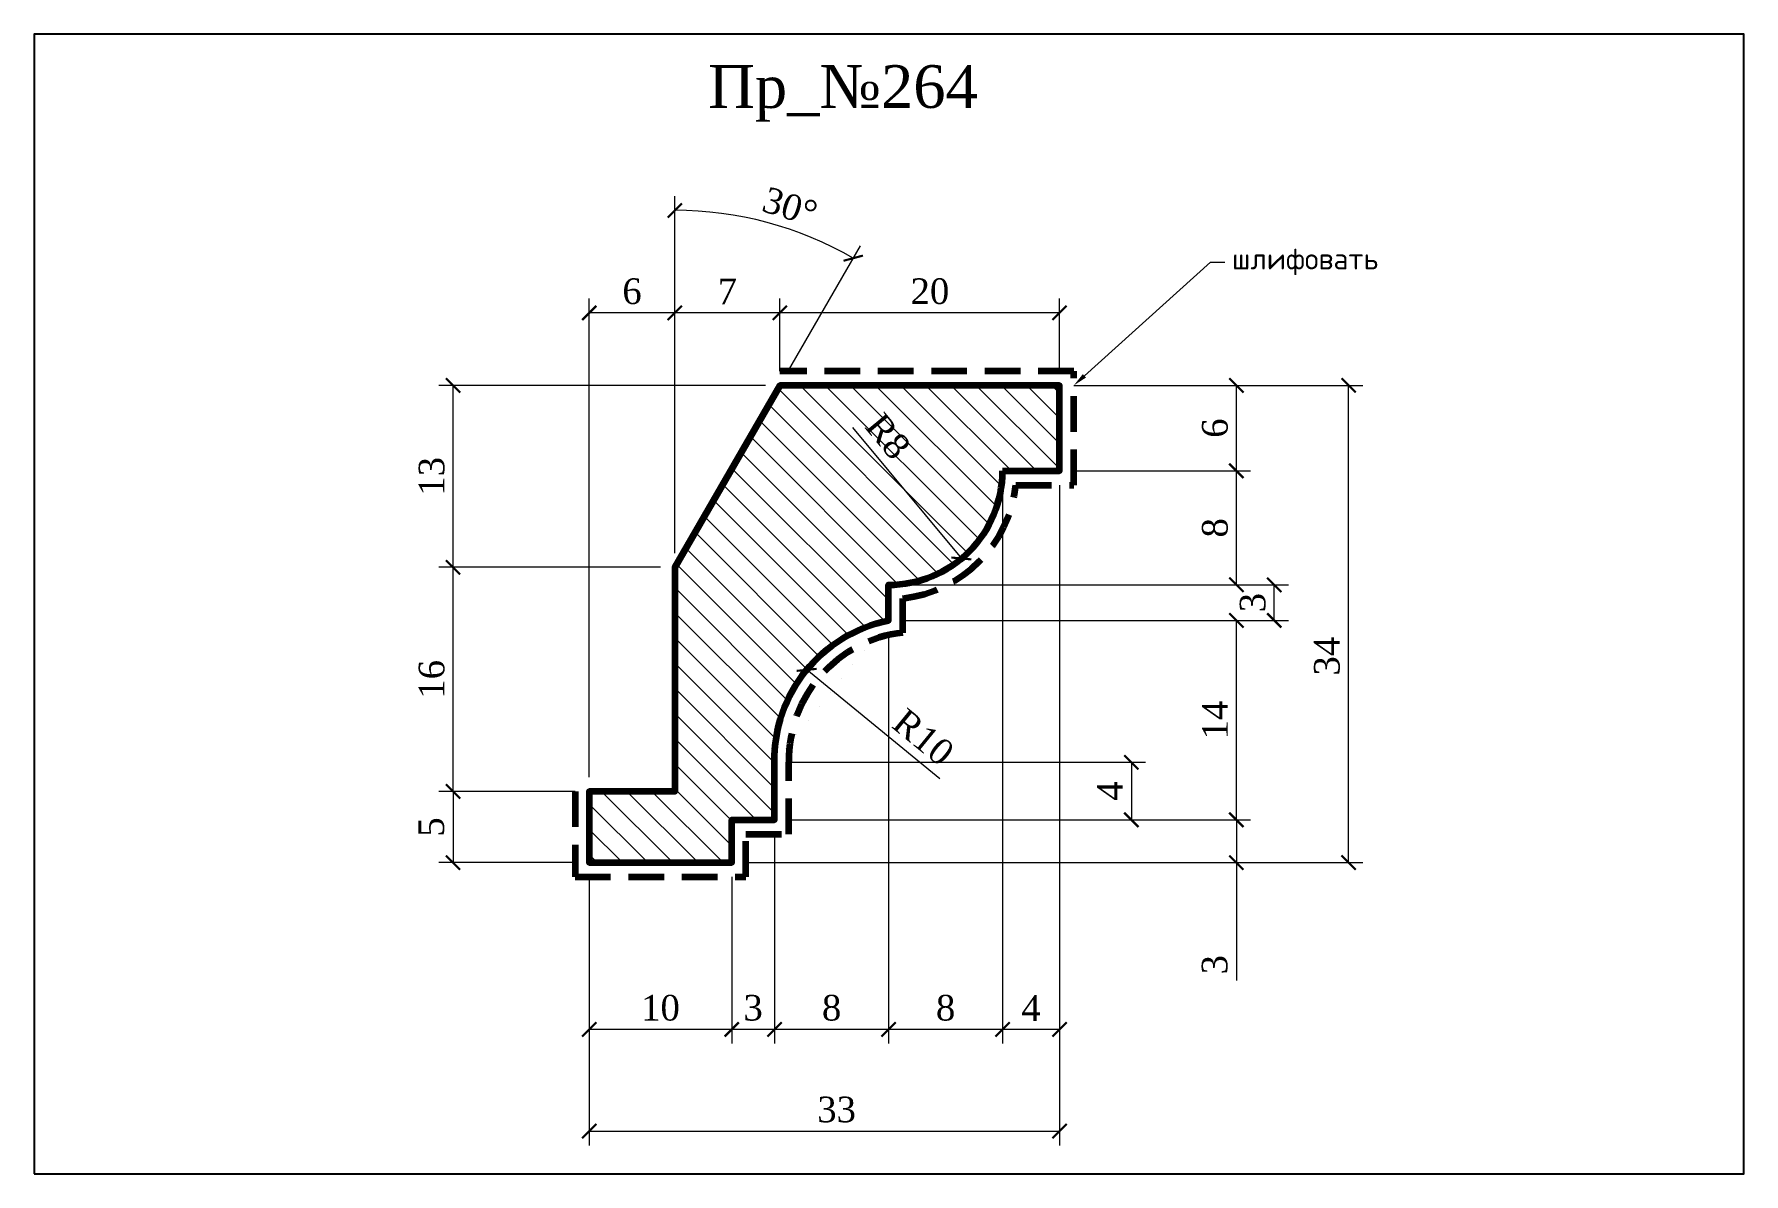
# Model space of a CAD drawing. Header units: millimetres. Extents: x 309220 to 309340, y -93983 to -93903.
import ezdxf
from ezdxf import colors
from ezdxf.entities.mleader import LeaderData, LeaderLine
from ezdxf.math import Vec2, Vec3

# ---------------------------------------------------------------- set-up
doc = ezdxf.new("R2010")
doc.units = ezdxf.units.MM
doc.header["$MEASUREMENT"] = 0
doc.linetypes.add('HIDDEN', pattern=[0.375, 0.25, -0.125])
doc.layers.add('Outside panel', color=7, linetype='Continuous', lineweight=18, true_color=0x7f5e57)
doc.layers.add('линия 50', color=1, linetype='Continuous', lineweight=140)
doc.layers.add('служебный слой РАЗМЕРЫ', color=7, linetype='Continuous', lineweight=9)
doc.layers.add('размеры в модели', color=7, linetype='Continuous')
doc.styles.add('ELECT', font='times.ttf')
doc.styles.get("Standard").update_dxf_attribs({"font": 'times.ttf'})
doc.styles.add('ЕСКД профили текст', font='isocpeur.ttf')
doc.dimstyles.new('M_1', dxfattribs={"dimtxt": 1.8, "dimasz": 1, "dimexe": 1, "dimexo": 1, "dimgap": 0.6, "dimtad": 1, "dimdec": 0, "dimdsep": 46, "dimtxsty": 'Standard', "dimblk": 'ARCHTICK', "dimcen": -5, "dimclrd": 7, "dimclre": 7, "dimclrt": 7, "dimadec": 0, "dimazin": 0, "dimtfac": 1, "dimtdec": 0, "dimtmove": 0, "dimatfit": 3, "dimfxl": 1, "dimtolj": 1, "dimtzin": 0, "dimlwd": 5, "dimlwe": 5, "dimarcsym": 0})

# ---------------------------------------------------------------- blocks, each defined once
blk = doc.blocks.new('_ArchTick')
at = {"color": 0, "linetype": 'ByBlock', "const_width": 0.15}
blk.add_lwpolyline([(-0.5, -0.5), (0.5, 0.5)], dxfattribs=at)
blk = doc.blocks.new('*D21')
at = {"layer": 'Defpoints', "color": 0, "ltscale": 1000, "transparency": 16777216}
for p in [(309268.97, -93915.44), (309272, -93927.34), (309264.62, -93940.11), (309264.62, -93940.11), (309264.62, -93955.84)]:
    blk.add_point(p, dxfattribs=at)
at = {"layer": 'размеры в модели', "color": 7, "lineweight": 5, "ltscale": 1000, "transparency": 16777216}
for p, q in [((309264.62, -93939.11), (309264.62, -93914.06)), ((309272.5, -93926.47), (309277.65, -93917.55))]:
    blk.add_line(p, q, dxfattribs=at)
blk.add_arc((309264.62, -93940.11), 25.06, 60, 90, dxfattribs=at)
for p, rotation in [((309264.62, -93915.06), 179.9999999999322), ((309277.15, -93918.41), 329.9999999999505)]:
    blk.add_blockref('_ArchTick', p, dxfattribs=dict(at, rotation=rotation))
at = {"layer": 'размеры в модели', "color": 7, "ltscale": 1000, "transparency": 16777216, "insert": (309272.71, -93914.8), "char_height": 1.8, "attachment_point": 5, "rotation": 342.2783}
blk.add_mtext('\\A1;30°', dxfattribs=at)
blk = doc.blocks.new('*D17')
at = {"layer": 'Defpoints', "color": 0, "ltscale": 1000, "transparency": 16777216}
for p in [(309258.62, -93955.84), (309249.06, -93960.84), (309258.62, -93960.84)]:
    blk.add_point(p, dxfattribs=at)
at = {"layer": 'размеры в модели', "color": 7, "lineweight": 5, "ltscale": 1000, "transparency": 16777216}
for p, q in [((309257.62, -93955.84), (309248.06, -93955.84)), ((309249.06, -93955.84), (309249.06, -93960.84)), ((309257.62, -93960.84), (309248.06, -93960.84))]:
    blk.add_line(p, q, dxfattribs=at)
for p, rotation in [((309249.06, -93955.84), 90), ((309249.06, -93960.84), 270)]:
    blk.add_blockref('_ArchTick', p, dxfattribs=dict(at, rotation=rotation))
at = {"layer": 'размеры в модели', "color": 7, "ltscale": 1000, "transparency": 16777216, "insert": (309247.54, -93958.34), "char_height": 1.8, "attachment_point": 5, "rotation": 90}
blk.add_mtext('\\A1;5', dxfattribs=at)
blk = doc.blocks.new('*D19')
at = {"layer": 'Defpoints', "color": 0, "ltscale": 1000, "transparency": 16777216}
for p in [(309258.62, -93922.25), (309264.62, -93940.11), (309258.62, -93955.84)]:
    blk.add_point(p, dxfattribs=at)
at = {"layer": 'размеры в модели', "color": 7, "lineweight": 5, "ltscale": 1000, "transparency": 16777216}
for p, q in [((309258.62, -93954.84), (309258.62, -93921.25)), ((309264.62, -93939.11), (309264.62, -93921.25)), ((309264.62, -93922.25), (309258.62, -93922.25))]:
    blk.add_line(p, q, dxfattribs=at)
at = {"layer": 'размеры в модели', "color": 7, "lineweight": 5, "ltscale": 1000, "transparency": 16777216, "rotation": 180}
blk.add_blockref('_ArchTick', (309258.62, -93922.25), dxfattribs=at)
at = {"layer": 'размеры в модели', "color": 7, "lineweight": 5, "ltscale": 1000, "transparency": 16777216}
blk.add_blockref('_ArchTick', (309264.62, -93922.25), dxfattribs=at)
at = {"layer": 'размеры в модели', "color": 7, "ltscale": 1000, "transparency": 16777216, "insert": (309261.62, -93920.74), "char_height": 1.8, "attachment_point": 5}
blk.add_mtext('\\A1;6', dxfattribs=at)
blk = doc.blocks.new('*D18')
at = {"layer": 'Defpoints', "color": 0, "ltscale": 1000, "transparency": 16777216}
for p in [(309264.62, -93922.25), (309272, -93927.34), (309264.62, -93940.11)]:
    blk.add_point(p, dxfattribs=at)
at = {"layer": 'размеры в модели', "color": 7, "lineweight": 5, "ltscale": 1000, "transparency": 16777216}
for p, q in [((309264.62, -93939.11), (309264.62, -93921.25)), ((309272, -93926.34), (309272, -93921.25)), ((309272, -93922.25), (309264.62, -93922.25))]:
    blk.add_line(p, q, dxfattribs=at)
at = {"layer": 'размеры в модели', "color": 7, "lineweight": 5, "ltscale": 1000, "transparency": 16777216, "rotation": 180}
blk.add_blockref('_ArchTick', (309264.62, -93922.25), dxfattribs=at)
at = {"layer": 'размеры в модели', "color": 7, "lineweight": 5, "ltscale": 1000, "transparency": 16777216}
blk.add_blockref('_ArchTick', (309272, -93922.25), dxfattribs=at)
at = {"layer": 'размеры в модели', "color": 7, "ltscale": 1000, "transparency": 16777216, "insert": (309268.31, -93920.74), "char_height": 1.8, "attachment_point": 5}
blk.add_mtext('\\A1;7', dxfattribs=at)
blk = doc.blocks.new('*D20')
at = {"layer": 'Defpoints', "color": 0, "ltscale": 1000, "transparency": 16777216}
for p in [(309272, -93922.25), (309272, -93927.34), (309291.63, -93927.34)]:
    blk.add_point(p, dxfattribs=at)
at = {"layer": 'размеры в модели', "color": 7, "lineweight": 5, "ltscale": 1000, "transparency": 16777216}
for p, q in [((309272, -93926.34), (309272, -93921.25)), ((309291.63, -93926.34), (309291.63, -93921.25)), ((309291.63, -93922.25), (309272, -93922.25))]:
    blk.add_line(p, q, dxfattribs=at)
at = {"layer": 'размеры в модели', "color": 7, "lineweight": 5, "ltscale": 1000, "transparency": 16777216, "rotation": 180}
blk.add_blockref('_ArchTick', (309272, -93922.25), dxfattribs=at)
at = {"layer": 'размеры в модели', "color": 7, "lineweight": 5, "ltscale": 1000, "transparency": 16777216}
blk.add_blockref('_ArchTick', (309291.63, -93922.25), dxfattribs=at)
at = {"layer": 'размеры в модели', "color": 7, "ltscale": 1000, "transparency": 16777216, "insert": (309282.53, -93920.74), "char_height": 1.8, "attachment_point": 5}
blk.add_mtext('\\A1;20', dxfattribs=at)
blk = doc.blocks.new('*D22')
at = {"layer": 'Defpoints', "color": 0, "ltscale": 1000, "transparency": 16777216}
for p in [(309279.63, -93933.34), (309284.74, -93939.49)]:
    blk.add_point(p, dxfattribs=at)
at = {"layer": 'размеры в модели', "color": 7, "lineweight": 5, "ltscale": 1000, "transparency": 16777216}
blk.add_line((309277.1, -93930.3), (309284.74, -93939.49), dxfattribs=at)
at = {"layer": 'размеры в модели', "color": 7, "lineweight": 5, "ltscale": 1000, "transparency": 16777216, "rotation": 309.7164794725311}
blk.add_blockref('_ArchTick', (309284.74, -93939.49), dxfattribs=at)
at = {"layer": 'размеры в модели', "color": 7, "ltscale": 1000, "transparency": 16777216, "insert": (309279.58, -93930.91), "char_height": 1.8, "attachment_point": 5, "rotation": 309.7165}
blk.add_mtext('\\A1;R8', dxfattribs=at)
blk = doc.blocks.new('*D23')
at = {"layer": 'Defpoints', "color": 0, "ltscale": 1000, "transparency": 16777216}
for p in [(309273.88, -93947.31), (309281.62, -93953.63)]:
    blk.add_point(p, dxfattribs=at)
at = {"layer": 'размеры в модели', "color": 7, "lineweight": 5, "ltscale": 1000, "transparency": 16777216}
blk.add_line((309283.23, -93954.95), (309273.88, -93947.31), dxfattribs=at)
at = {"layer": 'размеры в модели', "color": 7, "lineweight": 5, "ltscale": 1000, "transparency": 16777216, "rotation": 140.7559382198486}
blk.add_blockref('_ArchTick', (309273.88, -93947.31), dxfattribs=at)
at = {"layer": 'размеры в модели', "color": 7, "ltscale": 1000, "transparency": 16777216, "insert": (309282.07, -93952.04), "char_height": 1.8, "attachment_point": 5, "rotation": 320.7559}
blk.add_mtext('\\A1;R10', dxfattribs=at)
blk = doc.blocks.new('*D9')
at = {"layer": 'Defpoints', "color": 0, "ltscale": 1000, "transparency": 16777216}
for p in [(309271.63, -93953.8), (309271.63, -93957.84), (309296.67, -93957.84)]:
    blk.add_point(p, dxfattribs=at)
at = {"layer": 'размеры в модели', "color": 7, "lineweight": 5, "ltscale": 1000, "transparency": 16777216}
for p, q in [((309272.63, -93953.8), (309297.67, -93953.8)), ((309296.67, -93953.8), (309296.67, -93957.84)), ((309272.63, -93957.84), (309297.67, -93957.84))]:
    blk.add_line(p, q, dxfattribs=at)
for p, rotation in [((309296.67, -93953.8), 90), ((309296.67, -93957.84), 270)]:
    blk.add_blockref('_ArchTick', p, dxfattribs=dict(at, rotation=rotation))
at = {"layer": 'размеры в модели', "color": 7, "ltscale": 1000, "transparency": 16777216, "insert": (309295.17, -93955.82), "char_height": 1.8, "attachment_point": 5, "rotation": 90}
blk.add_mtext('\\A1;4', dxfattribs=at)
blk = doc.blocks.new('*D2')
at = {"layer": 'Defpoints', "color": 0, "ltscale": 1000, "transparency": 16777216}
for p in [(309291.63, -93933.34), (309258.62, -93960.84), (309291.63, -93979.69)]:
    blk.add_point(p, dxfattribs=at)
at = {"layer": 'размеры в модели', "color": 7, "lineweight": 5, "ltscale": 1000, "transparency": 16777216}
for p, q in [((309291.63, -93934.34), (309291.63, -93980.69)), ((309258.62, -93961.84), (309258.62, -93980.69)), ((309258.62, -93979.69), (309291.63, -93979.69))]:
    blk.add_line(p, q, dxfattribs=at)
at = {"layer": 'размеры в модели', "color": 7, "lineweight": 5, "ltscale": 1000, "transparency": 16777216, "rotation": 180}
blk.add_blockref('_ArchTick', (309258.62, -93979.69), dxfattribs=at)
at = {"layer": 'размеры в модели', "color": 7, "lineweight": 5, "ltscale": 1000, "transparency": 16777216}
blk.add_blockref('_ArchTick', (309291.63, -93979.69), dxfattribs=at)
at = {"layer": 'размеры в модели', "color": 7, "ltscale": 1000, "transparency": 16777216, "insert": (309275.98, -93978.18), "char_height": 1.8, "attachment_point": 5}
blk.add_mtext('\\A1;33', dxfattribs=at)
blk = doc.blocks.new('*D3')
at = {"layer": 'Defpoints', "color": 0, "ltscale": 1000, "transparency": 16777216}
for p in [(309258.62, -93960.84), (309268.62, -93960.84), (309258.62, -93972.55)]:
    blk.add_point(p, dxfattribs=at)
at = {"layer": 'размеры в модели', "color": 7, "lineweight": 5, "ltscale": 1000, "transparency": 16777216}
for p, q in [((309258.62, -93961.84), (309258.62, -93973.55)), ((309268.62, -93961.84), (309268.62, -93973.55)), ((309268.62, -93972.55), (309258.62, -93972.55))]:
    blk.add_line(p, q, dxfattribs=at)
at = {"layer": 'размеры в модели', "color": 7, "lineweight": 5, "ltscale": 1000, "transparency": 16777216, "rotation": 180}
blk.add_blockref('_ArchTick', (309258.62, -93972.55), dxfattribs=at)
at = {"layer": 'размеры в модели', "color": 7, "lineweight": 5, "ltscale": 1000, "transparency": 16777216}
blk.add_blockref('_ArchTick', (309268.62, -93972.55), dxfattribs=at)
at = {"layer": 'размеры в модели', "color": 7, "ltscale": 1000, "transparency": 16777216, "insert": (309263.62, -93971.04), "char_height": 1.8, "attachment_point": 5}
blk.add_mtext('\\A1;10', dxfattribs=at)
blk = doc.blocks.new('*D4')
at = {"layer": 'Defpoints', "color": 0, "ltscale": 1000, "transparency": 16777216}
for p in [(309271.63, -93957.84), (309268.62, -93960.84), (309268.62, -93972.55)]:
    blk.add_point(p, dxfattribs=at)
at = {"layer": 'размеры в модели', "color": 7, "lineweight": 5, "ltscale": 1000, "transparency": 16777216}
for p, q in [((309271.63, -93958.84), (309271.63, -93973.55)), ((309268.62, -93961.84), (309268.62, -93973.55)), ((309271.63, -93972.55), (309268.62, -93972.55))]:
    blk.add_line(p, q, dxfattribs=at)
at = {"layer": 'размеры в модели', "color": 7, "lineweight": 5, "ltscale": 1000, "transparency": 16777216, "rotation": 180}
blk.add_blockref('_ArchTick', (309268.62, -93972.55), dxfattribs=at)
at = {"layer": 'размеры в модели', "color": 7, "lineweight": 5, "ltscale": 1000, "transparency": 16777216}
blk.add_blockref('_ArchTick', (309271.63, -93972.55), dxfattribs=at)
at = {"layer": 'размеры в модели', "color": 7, "ltscale": 1000, "transparency": 16777216, "insert": (309270.12, -93971.04), "char_height": 1.8, "attachment_point": 5}
blk.add_mtext('\\A1;3', dxfattribs=at)
blk = doc.blocks.new('*D5')
at = {"layer": 'Defpoints', "color": 0, "ltscale": 1000, "transparency": 16777216}
for p in [(309279.63, -93943.84), (309271.63, -93957.84), (309271.63, -93972.55)]:
    blk.add_point(p, dxfattribs=at)
at = {"layer": 'размеры в модели', "color": 7, "lineweight": 5, "ltscale": 1000, "transparency": 16777216}
for p, q in [((309279.63, -93944.84), (309279.63, -93973.55)), ((309271.63, -93958.84), (309271.63, -93973.55)), ((309279.63, -93972.55), (309271.63, -93972.55))]:
    blk.add_line(p, q, dxfattribs=at)
at = {"layer": 'размеры в модели', "color": 7, "lineweight": 5, "ltscale": 1000, "transparency": 16777216, "rotation": 180}
blk.add_blockref('_ArchTick', (309271.63, -93972.55), dxfattribs=at)
at = {"layer": 'размеры в модели', "color": 7, "lineweight": 5, "ltscale": 1000, "transparency": 16777216}
blk.add_blockref('_ArchTick', (309279.63, -93972.55), dxfattribs=at)
at = {"layer": 'размеры в модели', "color": 7, "ltscale": 1000, "transparency": 16777216, "insert": (309275.63, -93971.04), "char_height": 1.8, "attachment_point": 5}
blk.add_mtext('\\A1;8', dxfattribs=at)
blk = doc.blocks.new('*D6')
at = {"layer": 'Defpoints', "color": 0, "ltscale": 1000, "transparency": 16777216}
for p in [(309287.63, -93933.34), (309279.63, -93943.84), (309279.63, -93972.55)]:
    blk.add_point(p, dxfattribs=at)
at = {"layer": 'размеры в модели', "color": 7, "lineweight": 5, "ltscale": 1000, "transparency": 16777216}
for p, q in [((309287.63, -93934.34), (309287.63, -93973.55)), ((309279.63, -93944.84), (309279.63, -93973.55)), ((309287.63, -93972.55), (309279.63, -93972.55))]:
    blk.add_line(p, q, dxfattribs=at)
at = {"layer": 'размеры в модели', "color": 7, "lineweight": 5, "ltscale": 1000, "transparency": 16777216, "rotation": 180}
blk.add_blockref('_ArchTick', (309279.63, -93972.55), dxfattribs=at)
at = {"layer": 'размеры в модели', "color": 7, "lineweight": 5, "ltscale": 1000, "transparency": 16777216}
blk.add_blockref('_ArchTick', (309287.63, -93972.55), dxfattribs=at)
at = {"layer": 'размеры в модели', "color": 7, "ltscale": 1000, "transparency": 16777216, "insert": (309283.63, -93971.04), "char_height": 1.8, "attachment_point": 5}
blk.add_mtext('\\A1;8', dxfattribs=at)
blk = doc.blocks.new('*D7')
at = {"layer": 'Defpoints', "color": 0, "ltscale": 1000, "transparency": 16777216}
for p in [(309287.63, -93933.34), (309291.63, -93933.34), (309287.63, -93972.55)]:
    blk.add_point(p, dxfattribs=at)
at = {"layer": 'размеры в модели', "color": 7, "lineweight": 5, "ltscale": 1000, "transparency": 16777216}
for p, q in [((309287.63, -93934.34), (309287.63, -93973.55)), ((309291.63, -93934.34), (309291.63, -93973.55)), ((309291.63, -93972.55), (309287.63, -93972.55))]:
    blk.add_line(p, q, dxfattribs=at)
at = {"layer": 'размеры в модели', "color": 7, "lineweight": 5, "ltscale": 1000, "transparency": 16777216, "rotation": 180}
blk.add_blockref('_ArchTick', (309287.63, -93972.55), dxfattribs=at)
at = {"layer": 'размеры в модели', "color": 7, "lineweight": 5, "ltscale": 1000, "transparency": 16777216}
blk.add_blockref('_ArchTick', (309291.63, -93972.55), dxfattribs=at)
at = {"layer": 'размеры в модели', "color": 7, "ltscale": 1000, "transparency": 16777216, "insert": (309289.63, -93971.05), "char_height": 1.8, "attachment_point": 5}
blk.add_mtext('\\A1;4', dxfattribs=at)
blk = doc.blocks.new('*D10')
at = {"layer": 'Defpoints', "color": 0, "ltscale": 1000, "transparency": 16777216}
for p in [(309291.63, -93927.34), (309311.92, -93927.34), (309268.62, -93960.84)]:
    blk.add_point(p, dxfattribs=at)
at = {"layer": 'размеры в модели', "color": 7, "lineweight": 5, "ltscale": 1000, "transparency": 16777216}
for p, q in [((309292.63, -93927.34), (309312.92, -93927.34)), ((309311.92, -93960.84), (309311.92, -93927.34)), ((309269.62, -93960.84), (309312.92, -93960.84))]:
    blk.add_line(p, q, dxfattribs=at)
for p, rotation in [((309311.92, -93927.34), 90), ((309311.92, -93960.84), 270)]:
    blk.add_blockref('_ArchTick', p, dxfattribs=dict(at, rotation=rotation))
at = {"layer": 'размеры в модели', "color": 7, "ltscale": 1000, "transparency": 16777216, "insert": (309310.4, -93946.35), "char_height": 1.8, "attachment_point": 5, "rotation": 90}
blk.add_mtext('\\A1;34', dxfattribs=at)
blk = doc.blocks.new('*D13')
at = {"layer": 'Defpoints', "color": 0, "ltscale": 1000, "transparency": 16777216}
for p in [(309279.63, -93941.34), (309306.7, -93941.34), (309279.63, -93943.84)]:
    blk.add_point(p, dxfattribs=at)
at = {"layer": 'размеры в модели', "color": 7, "lineweight": 5, "ltscale": 1000, "transparency": 16777216}
for p, q in [((309280.63, -93941.34), (309307.7, -93941.34)), ((309306.7, -93943.84), (309306.7, -93941.34)), ((309280.63, -93943.84), (309307.7, -93943.84))]:
    blk.add_line(p, q, dxfattribs=at)
for p, rotation in [((309306.7, -93941.34), 90), ((309306.7, -93943.84), 270)]:
    blk.add_blockref('_ArchTick', p, dxfattribs=dict(at, rotation=rotation))
at = {"layer": 'размеры в модели', "color": 7, "ltscale": 1000, "transparency": 16777216, "insert": (309305.19, -93942.59), "char_height": 1.8, "attachment_point": 5, "rotation": 90}
blk.add_mtext('\\A1;3', dxfattribs=at)
blk = doc.blocks.new('*D8')
at = {"layer": 'Defpoints', "color": 0, "ltscale": 1000, "transparency": 16777216}
for p in [(309271.63, -93957.84), (309304.04, -93957.84), (309268.62, -93960.84)]:
    blk.add_point(p, dxfattribs=at)
at = {"layer": 'размеры в модели', "color": 7, "lineweight": 5, "ltscale": 1000, "transparency": 16777216}
for p, q in [((309272.63, -93957.84), (309305.04, -93957.84)), ((309304.04, -93957.84), (309304.04, -93960.84)), ((309269.62, -93960.84), (309305.04, -93960.84)), ((309304.04, -93960.84), (309304.04, -93969.11))]:
    blk.add_line(p, q, dxfattribs=at)
for p, rotation in [((309304.04, -93957.84), 90), ((309304.04, -93960.84), 270)]:
    blk.add_blockref('_ArchTick', p, dxfattribs=dict(at, rotation=rotation))
at = {"layer": 'размеры в модели', "color": 7, "ltscale": 1000, "transparency": 16777216, "insert": (309302.52, -93968.01), "char_height": 1.8, "attachment_point": 5, "rotation": 90}
blk.add_mtext('\\A1;3', dxfattribs=at)

msp = doc.modelspace()

# ---------------------------------------------------------------- hatches: boundary and pattern name
at = {"layer": 'Outside panel', "ltscale": 1000}
h = msp.add_hatch(dxfattribs=at)
h.set_pattern_fill('ANSI31', color=256, scale=10, angle=90)
h.set_pattern_definition([(135, (-428.3245, 1326.5863), (-0.8838834765, -0.8838834765), [])])
edge = h.paths.add_edge_path()
edge.add_line((309287.63, -93933.34), (309291.63, -93933.34))
edge.add_line((309291.63, -93933.34), (309291.63, -93927.34))
edge.add_line((309291.63, -93927.34), (309272, -93927.34))
edge.add_line((309272, -93927.34), (309264.62, -93940.11))
edge.add_line((309264.62, -93940.11), (309264.62, -93955.84))
edge.add_line((309264.62, -93955.84), (309258.62, -93955.84))
edge.add_line((309258.62, -93955.84), (309258.62, -93960.84))
edge.add_line((309258.62, -93960.84), (309268.62, -93960.84))
edge.add_line((309268.62, -93960.84), (309268.62, -93957.84))
edge.add_line((309268.62, -93957.84), (309271.63, -93957.84))
edge.add_line((309271.63, -93957.84), (309271.63, -93953.8))
edge.add_arc((309281.62, -93953.63), 9.99, 101.4934, 180.9709, ccw=False)
edge.add_line((309279.63, -93943.84), (309279.63, -93941.34))
edge.add_arc((309279.63, -93933.34), 8, 270, 360)

# ---------------------------------------------------------------- linework, layer by layer
at = {"color": 6, "ltscale": 1000}
msp.add_lwpolyline([(309219.66, -93982.69), (309339.66, -93982.69), (309339.66, -93902.69), (309219.66, -93902.69)], close=True, dxfattribs=at)
at = {"layer": 'линия 50', "color": 1, "linetype": 'HIDDEN', "ltscale": 10, "true_color": 0xff0909}
msp.add_lwpolyline([(309257.62, -93955.84), (309257.62, -93961.84), (309269.62, -93961.84), (309269.62, -93958.84), (309272.63, -93958.84), (309272.63, -93953.79, -0.387353), (309280.63, -93944.7), (309280.63, -93942.29, 0.350397), (309288.57, -93934.34), (309292.63, -93934.34), (309292.63, -93926.34), (309272, -93926.34)], format="xyb", dxfattribs=at)
at = {"layer": 'линия 50', "color": 7}
msp.add_lwpolyline([(309287.63, -93933.34), (309291.63, -93933.34), (309291.63, -93927.34), (309272, -93927.34), (309264.62, -93940.11), (309264.62, -93955.84), (309258.62, -93955.84), (309258.62, -93960.84), (309268.62, -93960.84), (309268.62, -93957.84), (309271.63, -93957.84), (309271.63, -93953.8, -0.361391), (309279.63, -93943.84), (309279.63, -93941.34, 0.414214)], format="xyb", close=True, dxfattribs=at)

# ---------------------------------------------------------------- texts
at = {"color": 7, "ltscale": 1000, "style": 'ELECT'}
msp.add_text('Пр_№264', height=3, dxfattribs=at).set_placement((309266.97, -93907.86))

# ---------------------------------------------------------------- dimensions: what is measured, and where the dimension line sits
at = {"layer": 'размеры в модели', "color": 5, "ltscale": 1000}
dim = msp.add_angular_dim_2l(base=(309268.97, -93915.44), line1=((309272, -93927.34), (309264.62, -93940.11)), line2=((309264.62, -93940.11), (309264.62, -93955.84)), dimstyle='M_1', dxfattribs=at)
dim.commit()
dim.dimension.update_dxf_attribs({"geometry": '*D21', "text_midpoint": (309272.25, -93916.25), "dimtype": 130})
for base, p1, p2, picture, middle in [((309258.62, -93922.25), (309264.62, -93940.11), (309258.62, -93955.84), '*D19', (309261.62, -93920.74)), ((309264.62, -93922.25), (309272, -93927.34), (309264.62, -93940.11), '*D18', (309268.31, -93920.74)), ((309279.63, -93972.55), (309287.63, -93933.34), (309279.63, -93943.84), '*D6', (309283.63, -93971.04)), ((309271.63, -93972.55), (309279.63, -93943.84), (309271.63, -93957.84), '*D5', (309275.63, -93971.04)), ((309268.62, -93972.55), (309271.63, -93957.84), (309268.62, -93960.84), '*D4', (309270.12, -93971.04)), ((309258.62, -93972.55), (309268.62, -93960.84), (309258.62, -93960.84), '*D3', (309263.62, -93971.04))]:
    dim = msp.add_linear_dim(base=base, p1=p1, p2=p2, dimstyle='M_1', dxfattribs=at)
    dim.commit()
    dim.dimension.update_dxf_attribs({"geometry": picture, "text_midpoint": middle})
for base, p1, p2, picture, middle in [((309272, -93922.25), (309291.63, -93927.34), (309272, -93927.34), '*D20', (309282.53, -93922.25)), ((309291.63, -93979.69), (309258.62, -93960.84), (309291.63, -93933.34), '*D2', (309275.98, -93979.69)), ((309287.63, -93972.55), (309291.63, -93933.34), (309287.63, -93933.34), '*D7', (309289.63, -93972.55))]:
    dim = msp.add_linear_dim(base=base, p1=p1, p2=p2, dimstyle='M_1', dxfattribs=at)
    dim.commit()
    dim.dimension.update_dxf_attribs({"geometry": picture, "text_midpoint": middle, "dimtype": 128})
for base, p1, p2 in [((309249.06, -93927.34), (309264.62, -93940.11), (309272, -93927.34)), ((309304.04, -93927.34), (309291.63, -93933.34), (309291.63, -93927.34)), ((309304.04, -93933.34), (309279.63, -93941.34), (309291.63, -93933.34)), ((309249.06, -93940.11), (309258.62, -93955.84), (309264.62, -93940.11)), ((309304.04, -93943.84), (309271.63, -93957.84), (309279.63, -93943.84))]:
    msp.add_linear_dim(base=base, p1=p1, p2=p2, angle=90, dimstyle='M_1', dxfattribs=at).render()
for base, p1, p2, picture, middle in [((309311.91784891, -93927.34081192), (309268.62179868, -93960.84081192), (309291.62592813, -93927.34081192), '*D10', (309311.91784891, -93946.35160346)), ((309296.67, -93957.84), (309271.63, -93953.8), (309271.63, -93957.84), '*D9', (309296.67, -93955.82)), ((309249.06, -93960.84), (309258.62, -93955.84), (309258.62, -93960.84), '*D17', (309249.06, -93958.34)), ((309304.04, -93957.84), (309268.62, -93960.84), (309271.63, -93957.84), '*D8', (309304.04, -93968.01))]:
    dim = msp.add_linear_dim(base=base, p1=p1, p2=p2, angle=90, dimstyle='M_1', dxfattribs=at)
    dim.commit()
    dim.dimension.update_dxf_attribs({"geometry": picture, "text_midpoint": middle, "dimtype": 128})
for center, mpoint, picture, middle in [((309279.63, -93933.34), (309284.74, -93939.49), '*D22', (309278.41, -93931.88)), ((309281.62, -93953.63), (309273.88, -93947.31), '*D23', (309281.11, -93953.22))]:
    dim = msp.add_radius_dim(center=center, mpoint=mpoint, dimstyle='M_1', dxfattribs=at)
    dim.commit()
    dim.dimension.update_dxf_attribs({"geometry": picture, "text_midpoint": middle, "dimtype": 132})
dim = msp.add_linear_dim(base=(309306.70322061, -93941.34081192), p1=(309279.62592813, -93943.84081192), p2=(309279.62592813, -93941.34081192), angle=90, dimstyle='M_1', dxfattribs=at)
dim.commit()
dim.dimension.update_dxf_attribs({"geometry": '*D13', "text_midpoint": (309305.18764743, -93942.59081192)})

# ---------------------------------------------------------------- leaders
at = {"layer": 'служебный слой РАЗМЕРЫ'}
ml = msp.add_multileader_mtext('Standard', dxfattribs=at)
ml.set_content('\\A1;шлифовать', color=256, style='ЕСКД профили текст')
ml.set_leader_properties(color=256, linetype='ByLayer', lineweight=-1)
ml.build(insert=Vec2(0, 0))
ml.multileader.update_dxf_attribs({"dogleg_length": 1, "arrow_head_size": 1})
ctx = ml.context
ctx.base_point, ctx.char_height, ctx.arrow_head_size, ctx.landing_gap_size, ctx.plane_origin = Vec3(309303.23, -93918.68), 1.5, 1, 0.5, Vec3(309316.7, -93892.51)
notes = []
notes.append((ctx, [(1, (1, 1, 0), (309302.23, -93918.68), (1, 0), 1, [(0, [(309292.63, -93927.34)], 0, [])])]))
ctx.mtext.insert, ctx.mtext.flow_direction = Vec3(309303.73, -93917.7), 5
for ctx, leaders in notes:
    for number, flags, end, landing, length, lines in leaders:
        leader = LeaderData()
        leader.index, (leader.has_last_leader_line, leader.has_dogleg_vector, leader.attachment_direction) = number, flags
        leader.last_leader_point, leader.dogleg_vector, leader.dogleg_length = Vec3(end), Vec3(landing), length
        for number, points, colour, breaks in lines:
            line = LeaderLine()
            line.index, line.vertices, line.color, line.breaks = number, Vec3.list(points), colors.encode_raw_color(colour), breaks
            leader.lines.append(line)
        ctx.leaders.append(leader)

doc.saveas('drawing.dxf')
